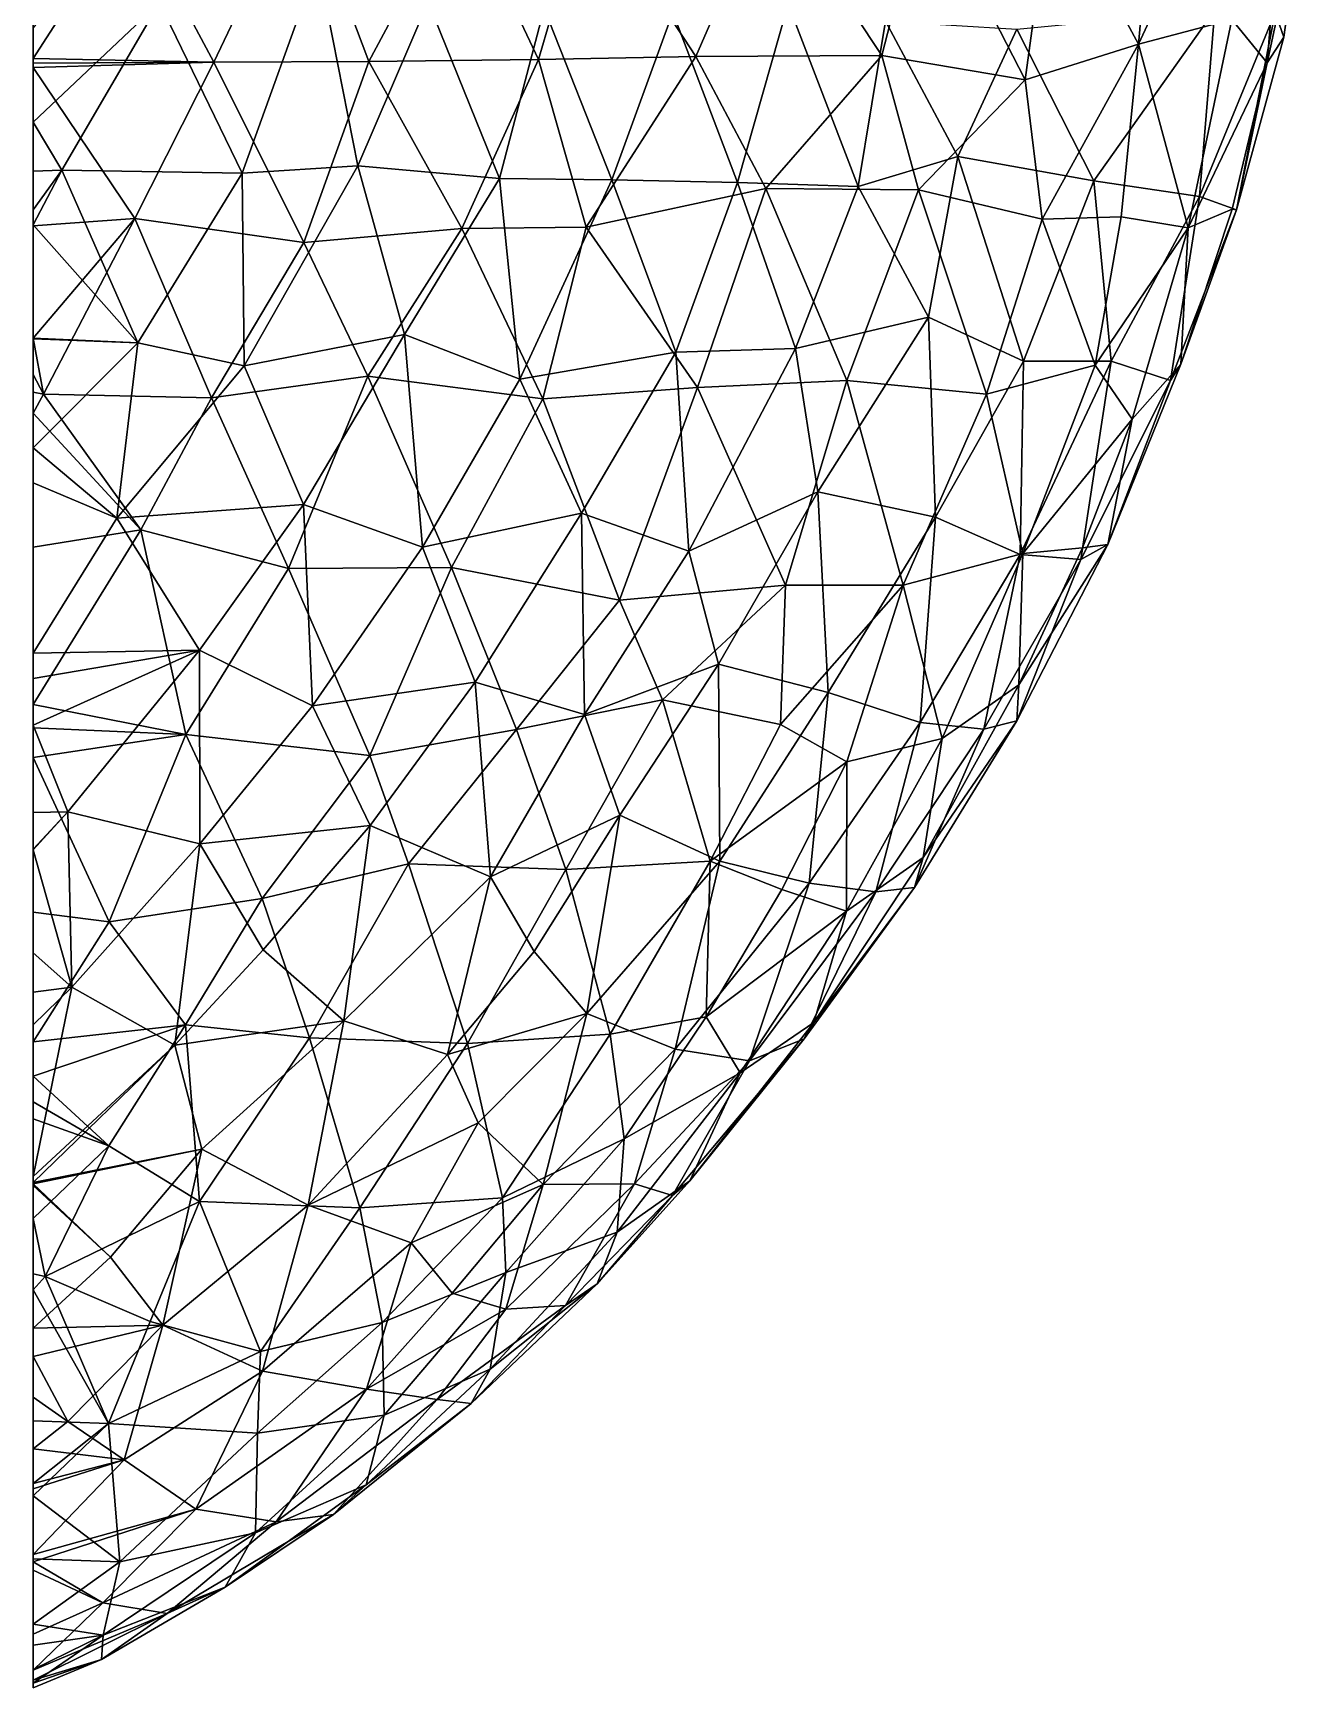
# Model space of a CAD drawing. Extents: x 373697 to 374058, y 6959904 to 6960301.
# Drawn here: x 373696.93 to 373730.78, y 6960020.69 to 6960064.76 of the extents above; entities that cross this region are included whole.
import ezdxf

# ---------------------------------------------------------------- set-up
doc = ezdxf.new("R2010")
doc.units = 0
doc.layers.add('Bht_Fk', color=7, linetype='CONTINUOUS')

msp = doc.modelspace()

# ---------------------------------------------------------------- linework, layer by layer
at = {"layer": 'Bht_Fk'}
for points in [[(373696.927, 6960056.629, 107.616), (373696.927, 6960064.897, 85.04), (373696.927, 6960087.119, 107.616)], [(373696.927, 6960069.679, 111.724), (373696.927, 6960056.629, 107.616), (373696.927, 6960087.119, 107.616)], [(373696.927, 6960067.374, 111.525), (373696.927, 6960056.629, 107.616), (373696.927, 6960069.679, 111.724)], [(373699.534, 6960068.119, 86.505), (373701.739, 6960063.981, 87.491), (373704.053, 6960068.832, 88.953)], [(373701.739, 6960063.981, 87.491), (373705.87, 6960063.998, 89.772), (373704.053, 6960068.832, 88.953)], [(373705.87, 6960063.998, 89.772), (373708.283, 6960068.506, 91.321), (373704.053, 6960068.832, 88.953)], [(373714.579, 6960064.13, 94.985), (373716.554, 6960068.662, 96.395), (373711.708, 6960068.538, 93.349)], [(373719.536, 6960064.163, 98.286), (373716.554, 6960068.662, 96.395), (373714.579, 6960064.13, 94.985)], [(373716.554, 6960068.662, 96.395), (373719.536, 6960064.163, 98.286), (373720.7, 6960068.685, 99.217)], [(373723.357, 6960063.511, 101.169), (373720.7, 6960068.685, 99.217), (373719.536, 6960064.163, 98.286)], [(373720.7, 6960068.685, 99.217), (373723.357, 6960063.511, 101.169), (373724.064, 6960068.738, 101.783)], [(373726.369, 6960064.464, 103.817), (373724.064, 6960068.738, 101.783), (373723.357, 6960063.511, 101.169)], [(373726.764, 6960068.81, 104.163), (373724.064, 6960068.738, 101.783), (373726.369, 6960064.464, 103.817)], [(373728.423, 6960068.881, 105.934), (373726.764, 6960068.81, 104.163), (373726.369, 6960064.464, 103.817)], [(373728.858, 6960065.116, 106.624), (373728.423, 6960068.881, 105.934), (373726.369, 6960064.464, 103.817)], [(373729.802, 6960063.962, 108.537), (373730.209, 6960068.959, 108.552), (373728.858, 6960065.116, 106.624)], [(373730.209, 6960068.959, 108.552), (373729.802, 6960063.962, 108.537), (373730.779, 6960068.501, 110.582)], [(373710.388, 6960064.058, 92.397), (373708.283, 6960068.506, 91.321), (373705.87, 6960063.998, 89.772)], [(373710.388, 6960064.058, 92.397), (373711.708, 6960068.538, 93.349), (373708.283, 6960068.506, 91.321)], [(373714.579, 6960064.13, 94.985), (373711.708, 6960068.538, 93.349), (373710.388, 6960064.058, 92.397)], [(373729.802, 6960063.962, 108.537), (373730.241, 6960064.648, 110.125), (373730.779, 6960068.501, 110.582)], [(373730.241, 6960064.648, 110.125), (373730.01, 6960065.303, 111.574), (373730.779, 6960068.501, 110.582)], [(373699.534, 6960068.119, 86.505), (373696.927, 6960064.081, 85.003), (373701.739, 6960063.981, 87.491)], [(373696.927, 6960064.897, 85.04), (373696.927, 6960064.081, 85.003), (373699.534, 6960068.119, 86.505)], [(373696.927, 6960065.089, 111.298), (373696.927, 6960056.629, 107.616), (373696.927, 6960067.374, 111.525)], [(373704.512, 6960066.627, 112.269), (373702.497, 6960061.023, 111.626), (373700.291, 6960065.564, 111.859)], [(373705.576, 6960061.226, 111.848), (373702.497, 6960061.023, 111.626), (373704.512, 6960066.627, 112.269)], [(373705.576, 6960061.226, 111.848), (373704.512, 6960066.627, 112.269), (373707.454, 6960065.578, 112.185)], [(373700.291, 6960065.564, 111.859), (373696.927, 6960062.382, 111.033), (373696.927, 6960065.089, 111.298)], [(373696.927, 6960062.382, 111.033), (373700.291, 6960065.564, 111.859), (373697.696, 6960061.104, 111.025)], [(373702.497, 6960061.023, 111.626), (373697.696, 6960061.104, 111.025), (373700.291, 6960065.564, 111.859)], [(373709.354, 6960060.887, 111.898), (373705.576, 6960061.226, 111.848), (373707.454, 6960065.578, 112.185)], [(373707.454, 6960065.578, 112.185), (373710.539, 6960065.416, 112.003), (373709.354, 6960060.887, 111.898)], [(373709.354, 6960060.887, 111.898), (373710.539, 6960065.416, 112.003), (373712.347, 6960060.851, 111.888)], [(373710.539, 6960065.416, 112.003), (373713.973, 6960065.307, 111.88), (373712.347, 6960060.851, 111.888)], [(373712.347, 6960060.851, 111.888), (373713.973, 6960065.307, 111.88), (373715.687, 6960060.777, 111.934)], [(373715.687, 6960060.777, 111.934), (373713.973, 6960065.307, 111.88), (373717.045, 6960065.527, 111.756)], [(373717.045, 6960065.527, 111.756), (373718.902, 6960060.673, 111.828), (373715.687, 6960060.777, 111.934)], [(373719.636, 6960065.072, 111.286), (373718.902, 6960060.673, 111.828), (373717.045, 6960065.527, 111.756)], [(373725.181, 6960060.824, 111.698), (373723.13, 6960064.865, 111.384), (373728.405, 6960065.364, 112.632)], [(373725.181, 6960060.824, 111.698), (373728.405, 6960065.364, 112.632), (373727.996, 6960060.403, 111.053)], [(373727.996, 6960060.403, 111.053), (373728.405, 6960065.364, 112.632), (373730.01, 6960065.303, 111.574)], [(373727.996, 6960060.403, 111.053), (373730.01, 6960065.303, 111.574), (373728.983, 6960060.051, 109.536)], [(373730.241, 6960064.648, 110.125), (373728.983, 6960060.051, 109.536), (373730.01, 6960065.303, 111.574)], [(373696.927, 6960062.382, 111.033), (373696.927, 6960056.629, 107.616), (373696.927, 6960065.089, 111.298)], [(373696.927, 6960056.629, 107.616), (373696.927, 6960064.081, 85.003), (373696.927, 6960064.897, 85.04)], [(373721.556, 6960061.469, 111.589), (373718.902, 6960060.673, 111.828), (373719.636, 6960065.072, 111.286)], [(373719.636, 6960065.072, 111.286), (373723.13, 6960064.865, 111.384), (373721.556, 6960061.469, 111.589)], [(373725.181, 6960060.824, 111.698), (373721.556, 6960061.469, 111.589), (373723.13, 6960064.865, 111.384)], [(373727.695, 6960059.57, 105.915), (373728.858, 6960065.116, 106.624), (373726.369, 6960064.464, 103.817)], [(373729.802, 6960063.962, 108.537), (373728.858, 6960065.116, 106.624), (373727.695, 6960059.57, 105.915)], [(373723.808, 6960059.798, 101.713), (373726.369, 6960064.464, 103.817), (373723.357, 6960063.511, 101.169)], [(373723.808, 6960059.798, 101.713), (373725.912, 6960059.868, 103.681), (373726.369, 6960064.464, 103.817)], [(373725.912, 6960059.868, 103.681), (373727.695, 6960059.57, 105.915), (373726.369, 6960064.464, 103.817)], [(373729.802, 6960063.962, 108.537), (373728.983, 6960060.051, 109.536), (373730.241, 6960064.648, 110.125)], [(373696.927, 6960063.838, 84.995), (373696.927, 6960063.957, 84.998), (373696.927, 6960064.081, 85.003)], [(373696.927, 6960056.629, 107.616), (373696.927, 6960063.838, 84.995), (373696.927, 6960064.081, 85.003)], [(373696.927, 6960064.081, 85.003), (373696.927, 6960063.957, 84.998), (373701.739, 6960063.981, 87.491)], [(373701.739, 6960063.981, 87.491), (373696.927, 6960063.957, 84.998), (373696.927, 6960063.838, 84.995)], [(373701.739, 6960063.981, 87.491), (373696.927, 6960063.838, 84.995), (373699.639, 6960059.819, 86.302)], [(373696.927, 6960056.629, 107.616), (373696.927, 6960059.625, 84.917), (373696.927, 6960063.838, 84.995)], [(373696.927, 6960063.838, 84.995), (373696.927, 6960059.625, 84.917), (373699.639, 6960059.819, 86.302)], [(373701.739, 6960063.981, 87.491), (373699.639, 6960059.819, 86.302), (373704.138, 6960059.183, 88.723)], [(373705.87, 6960063.998, 89.772), (373701.739, 6960063.981, 87.491), (373704.138, 6960059.183, 88.723)], [(373708.35, 6960059.555, 91.133), (373705.87, 6960063.998, 89.772), (373704.138, 6960059.183, 88.723)], [(373705.87, 6960063.998, 89.772), (373708.35, 6960059.555, 91.133), (373710.388, 6960064.058, 92.397)], [(373708.35, 6960059.555, 91.133), (373711.664, 6960059.588, 93.133), (373710.388, 6960064.058, 92.397)], [(373710.388, 6960064.058, 92.397), (373711.664, 6960059.588, 93.133), (373714.579, 6960064.13, 94.985)], [(373711.664, 6960059.588, 93.133), (373716.446, 6960060.616, 96.187), (373714.579, 6960064.13, 94.985)], [(373714.579, 6960064.13, 94.985), (373716.446, 6960060.616, 96.187), (373719.536, 6960064.163, 98.286)], [(373719.536, 6960064.163, 98.286), (373716.446, 6960060.616, 96.187), (373720.509, 6960060.587, 99.039)], [(373719.536, 6960064.163, 98.286), (373720.509, 6960060.587, 99.039), (373723.357, 6960063.511, 101.169)], [(373727.695, 6960059.57, 105.915), (373728.866, 6960060.07, 107.917), (373729.802, 6960063.962, 108.537)], [(373728.866, 6960060.07, 107.917), (373728.983, 6960060.051, 109.536), (373729.802, 6960063.962, 108.537)], [(373720.509, 6960060.587, 99.039), (373723.808, 6960059.798, 101.713), (373723.357, 6960063.511, 101.169)], [(373696.927, 6960061.076, 110.871), (373696.927, 6960056.629, 107.616), (373696.927, 6960062.382, 111.033)], [(373696.927, 6960061.076, 110.871), (373696.927, 6960062.382, 111.033), (373697.696, 6960061.104, 111.025)], [(373702.553, 6960055.899, 111.007), (373702.497, 6960061.023, 111.626), (373705.576, 6960061.226, 111.848)], [(373706.819, 6960056.733, 111.47), (373702.553, 6960055.899, 111.007), (373705.576, 6960061.226, 111.848)], [(373706.819, 6960056.733, 111.47), (373705.576, 6960061.226, 111.848), (373709.354, 6960060.887, 111.898)], [(373718.902, 6960060.673, 111.828), (373721.556, 6960061.469, 111.589), (373720.78, 6960057.194, 111.57)], [(373720.78, 6960057.194, 111.57), (373721.556, 6960061.469, 111.589), (373723.312, 6960056.019, 111.131)], [(373723.312, 6960056.019, 111.131), (373721.556, 6960061.469, 111.589), (373725.181, 6960060.824, 111.698)], [(373697.696, 6960061.104, 111.025), (373699.717, 6960056.509, 110.732), (373696.927, 6960059.655, 110.69)], [(373697.696, 6960061.104, 111.025), (373696.927, 6960059.655, 110.69), (373696.927, 6960060.055, 110.746)], [(373696.927, 6960061.076, 110.871), (373697.696, 6960061.104, 111.025), (373696.927, 6960060.055, 110.746)], [(373696.927, 6960060.055, 110.746), (373696.927, 6960056.629, 107.616), (373696.927, 6960061.076, 110.871)], [(373697.696, 6960061.104, 111.025), (373702.497, 6960061.023, 111.626), (373699.717, 6960056.509, 110.732)], [(373702.553, 6960055.899, 111.007), (373699.717, 6960056.509, 110.732), (373702.497, 6960061.023, 111.626)], [(373709.894, 6960055.542, 111.481), (373706.819, 6960056.733, 111.47), (373709.354, 6960060.887, 111.898)], [(373709.894, 6960055.542, 111.481), (373709.354, 6960060.887, 111.898), (373712.347, 6960060.851, 111.888)], [(373714.053, 6960056.261, 111.668), (373709.894, 6960055.542, 111.481), (373712.347, 6960060.851, 111.888)], [(373715.687, 6960060.777, 111.934), (373714.053, 6960056.261, 111.668), (373712.347, 6960060.851, 111.888)], [(373717.233, 6960056.356, 111.662), (373714.053, 6960056.261, 111.668), (373715.687, 6960060.777, 111.934)], [(373718.902, 6960060.673, 111.828), (373717.233, 6960056.356, 111.662), (373715.687, 6960060.777, 111.934)], [(373723.312, 6960056.019, 111.131), (373725.181, 6960060.824, 111.698), (373725.646, 6960056.024, 110.53)], [(373725.646, 6960056.024, 110.53), (373725.181, 6960060.824, 111.698), (373727.996, 6960060.403, 111.053)], [(373714.627, 6960055.322, 95.141), (373716.446, 6960060.616, 96.187), (373711.664, 6960059.588, 93.133)], [(373714.627, 6960055.322, 95.141), (373718.607, 6960055.508, 97.909), (373716.446, 6960060.616, 96.187)], [(373718.607, 6960055.508, 97.909), (373720.509, 6960060.587, 99.039), (373716.446, 6960060.616, 96.187)], [(373717.233, 6960056.356, 111.662), (373718.902, 6960060.673, 111.828), (373720.78, 6960057.194, 111.57)], [(373722.326, 6960055.144, 100.904), (373720.509, 6960060.587, 99.039), (373718.607, 6960055.508, 97.909)], [(373723.808, 6960059.798, 101.713), (373720.509, 6960060.587, 99.039), (373722.326, 6960055.144, 100.904)], [(373727.227, 6960055.509, 108.964), (373725.646, 6960056.024, 110.53), (373727.996, 6960060.403, 111.053)], [(373728.983, 6960060.051, 109.536), (373727.227, 6960055.509, 108.964), (373727.996, 6960060.403, 111.053)], [(373696.927, 6960059.655, 110.69), (373696.927, 6960056.629, 107.616), (373696.927, 6960060.055, 110.746)], [(373725.216, 6960055.918, 103.588), (373725.912, 6960059.868, 103.681), (373723.808, 6960059.798, 101.713)], [(373725.912, 6960059.868, 103.681), (373725.216, 6960055.918, 103.588), (373727.695, 6960059.57, 105.915)], [(373727.227, 6960055.509, 108.964), (373728.983, 6960060.051, 109.536), (373727.505, 6960055.943, 107.245)], [(373728.866, 6960060.07, 107.917), (373727.505, 6960055.943, 107.245), (373728.983, 6960060.051, 109.536)], [(373727.695, 6960059.57, 105.915), (373727.505, 6960055.943, 107.245), (373728.866, 6960060.07, 107.917)], [(373696.927, 6960059.625, 84.917), (373696.927, 6960056.629, 84.909), (373699.639, 6960059.819, 86.302)], [(373696.927, 6960056.629, 84.909), (373697.206, 6960055.144, 85.047), (373699.639, 6960059.819, 86.302)], [(373696.927, 6960056.629, 110.267), (373696.927, 6960056.629, 107.616), (373696.927, 6960059.655, 110.69)], [(373696.927, 6960059.655, 110.69), (373699.717, 6960056.509, 110.732), (373696.927, 6960056.629, 110.267)], [(373696.927, 6960056.629, 107.616), (373696.927, 6960056.629, 84.909), (373696.927, 6960059.625, 84.917)], [(373701.679, 6960055.041, 87.396), (373699.639, 6960059.819, 86.302), (373697.206, 6960055.144, 85.047)], [(373704.138, 6960059.183, 88.723), (373699.639, 6960059.819, 86.302), (373701.679, 6960055.041, 87.396)], [(373705.843, 6960055.621, 89.717), (373708.35, 6960059.555, 91.133), (373704.138, 6960059.183, 88.723)], [(373705.843, 6960055.621, 89.717), (373710.509, 6960055.021, 92.518), (373708.35, 6960059.555, 91.133)], [(373708.35, 6960059.555, 91.133), (373710.509, 6960055.021, 92.518), (373711.664, 6960059.588, 93.133)], [(373710.509, 6960055.021, 92.518), (373714.627, 6960055.322, 95.141), (373711.664, 6960059.588, 93.133)], [(373725.216, 6960055.918, 103.588), (373723.808, 6960059.798, 101.713), (373722.326, 6960055.144, 100.904)], [(373725.216, 6960055.918, 103.588), (373726.207, 6960054.476, 105.315), (373727.695, 6960059.57, 105.915)], [(373726.207, 6960054.476, 105.315), (373727.505, 6960055.943, 107.245), (373727.695, 6960059.57, 105.915)], [(373701.679, 6960055.041, 87.396), (373705.843, 6960055.621, 89.717), (373704.138, 6960059.183, 88.723)], [(373720.78, 6960057.194, 111.57), (373717.831, 6960052.538, 111.1), (373717.233, 6960056.356, 111.662)], [(373720.964, 6960051.865, 110.594), (373717.831, 6960052.538, 111.1), (373720.78, 6960057.194, 111.57)], [(373720.78, 6960057.194, 111.57), (373723.312, 6960056.019, 111.131), (373720.964, 6960051.865, 110.594)], [(373696.927, 6960043.01, 107.616), (373696.927, 6960035.843, 86.498), (373696.927, 6960056.629, 107.616)], [(373696.927, 6960056.629, 107.616), (373696.927, 6960037.897, 86.165), (373696.927, 6960041.35, 85.73)], [(373696.927, 6960041.35, 85.73), (373696.927, 6960045.467, 85.346), (373696.927, 6960056.629, 107.616)], [(373696.927, 6960056.629, 107.616), (373696.927, 6960035.843, 86.498), (373696.927, 6960036.98, 86.298)], [(373696.927, 6960056.629, 107.616), (373696.927, 6960036.98, 86.298), (373696.927, 6960037.897, 86.165)], [(373696.927, 6960045.467, 85.346), (373696.927, 6960046.258, 85.274), (373696.927, 6960056.629, 107.616)], [(373696.927, 6960046.258, 85.274), (373696.927, 6960046.882, 85.237), (373696.927, 6960056.629, 107.616)], [(373696.927, 6960046.882, 85.237), (373696.927, 6960051.069, 85.029), (373696.927, 6960056.629, 107.616)], [(373696.927, 6960056.629, 107.616), (373696.927, 6960054.639, 84.92), (373696.927, 6960055.198, 84.908)], [(373696.927, 6960055.198, 84.908), (373696.927, 6960055.667, 84.906), (373696.927, 6960056.629, 107.616)], [(373696.927, 6960056.629, 107.616), (373696.927, 6960051.069, 85.029), (373696.927, 6960054.639, 84.92)], [(373696.927, 6960055.667, 84.906), (373696.927, 6960056.629, 84.909), (373696.927, 6960056.629, 107.616)], [(373696.927, 6960044.007, 107.859), (373696.927, 6960056.629, 107.616), (373696.927, 6960046.327, 108.406)], [(373696.927, 6960046.327, 108.406), (373696.927, 6960056.629, 107.616), (373696.927, 6960047.572, 108.682)], [(373696.927, 6960047.572, 108.682), (373696.927, 6960056.629, 107.616), (373696.927, 6960048.248, 108.818)], [(373696.927, 6960052.781, 109.688), (373696.927, 6960056.629, 107.616), (373696.927, 6960053.709, 109.833)], [(373696.927, 6960053.709, 109.833), (373696.927, 6960056.629, 107.616), (373696.927, 6960056.614, 110.265)], [(373696.927, 6960056.614, 110.265), (373696.927, 6960056.629, 107.616), (373696.927, 6960056.629, 110.267)], [(373696.927, 6960048.248, 108.818), (373696.927, 6960056.629, 107.616), (373696.927, 6960052.781, 109.688)], [(373696.927, 6960043.01, 107.616), (373696.927, 6960056.629, 107.616), (373696.927, 6960044.007, 107.859)], [(373696.927, 6960056.629, 84.909), (373696.927, 6960055.667, 84.906), (373697.206, 6960055.144, 85.047)], [(373696.927, 6960056.629, 110.267), (373699.717, 6960056.509, 110.732), (373696.927, 6960056.614, 110.265)], [(373699.717, 6960056.509, 110.732), (373696.927, 6960053.709, 109.833), (373696.927, 6960056.614, 110.265)], [(373696.927, 6960053.709, 109.833), (373699.717, 6960056.509, 110.732), (373699.16, 6960051.844, 109.909)], [(373699.16, 6960051.844, 109.909), (373699.717, 6960056.509, 110.732), (373702.553, 6960055.899, 111.007)], [(373704.127, 6960052.204, 110.616), (373702.553, 6960055.899, 111.007), (373706.819, 6960056.733, 111.47)], [(373707.3, 6960051.065, 110.696), (373704.127, 6960052.204, 110.616), (373706.819, 6960056.733, 111.47)], [(373707.3, 6960051.065, 110.696), (373706.819, 6960056.733, 111.47), (373709.894, 6960055.542, 111.481)], [(373714.394, 6960050.965, 110.93), (373714.053, 6960056.261, 111.668), (373717.233, 6960056.356, 111.662)], [(373717.831, 6960052.538, 111.1), (373714.394, 6960050.965, 110.93), (373717.233, 6960056.356, 111.662)], [(373704.127, 6960052.204, 110.616), (373699.16, 6960051.844, 109.909), (373702.553, 6960055.899, 111.007)], [(373711.535, 6960051.972, 111.069), (373709.894, 6960055.542, 111.481), (373714.053, 6960056.261, 111.668)], [(373714.394, 6960050.965, 110.93), (373711.535, 6960051.972, 111.069), (373714.053, 6960056.261, 111.668)], [(373720.964, 6960051.865, 110.594), (373723.312, 6960056.019, 111.131), (373723.219, 6960050.869, 109.637)], [(373723.293, 6960050.903, 102.698), (373725.216, 6960055.918, 103.588), (373722.326, 6960055.144, 100.904)], [(373723.219, 6960050.869, 109.637), (373723.312, 6960056.019, 111.131), (373725.646, 6960056.024, 110.53)], [(373724.838, 6960050.74, 108.424), (373723.219, 6960050.869, 109.637), (373725.646, 6960056.024, 110.53)], [(373725.216, 6960055.918, 103.588), (373723.293, 6960050.903, 102.698), (373726.207, 6960054.476, 105.315)], [(373727.227, 6960055.509, 108.964), (373724.838, 6960050.74, 108.424), (373725.646, 6960056.024, 110.53)], [(373727.505, 6960055.943, 107.245), (373725.559, 6960051.141, 106.763), (373727.227, 6960055.509, 108.964)], [(373726.207, 6960054.476, 105.315), (373725.559, 6960051.141, 106.763), (373727.505, 6960055.943, 107.245)], [(373696.927, 6960055.667, 84.906), (373696.927, 6960055.198, 84.908), (373697.206, 6960055.144, 85.047)], [(373701.679, 6960055.041, 87.396), (373703.729, 6960050.497, 88.686), (373705.843, 6960055.621, 89.717)], [(373703.729, 6960050.497, 88.686), (373708.074, 6960050.525, 91.252), (373705.843, 6960055.621, 89.717)], [(373708.074, 6960050.525, 91.252), (373710.509, 6960055.021, 92.518), (373705.843, 6960055.621, 89.717)], [(373711.535, 6960051.972, 111.069), (373707.3, 6960051.065, 110.696), (373709.894, 6960055.542, 111.481)], [(373714.627, 6960055.322, 95.141), (373716.969, 6960050.052, 97.251), (373718.607, 6960055.508, 97.909)], [(373716.969, 6960050.052, 97.251), (373720.1, 6960050.06, 99.768), (373718.607, 6960055.508, 97.909)], [(373720.1, 6960050.06, 99.768), (373722.326, 6960055.144, 100.904), (373718.607, 6960055.508, 97.909)], [(373725.559, 6960051.141, 106.763), (373724.838, 6960050.74, 108.424), (373727.227, 6960055.509, 108.964)], [(373696.927, 6960055.198, 84.908), (373696.927, 6960054.639, 84.92), (373697.206, 6960055.144, 85.047)], [(373696.927, 6960054.639, 84.92), (373699.794, 6960051.534, 86.485), (373697.206, 6960055.144, 85.047)], [(373699.794, 6960051.534, 86.485), (373701.679, 6960055.041, 87.396), (373697.206, 6960055.144, 85.047)], [(373703.729, 6960050.497, 88.686), (373701.679, 6960055.041, 87.396), (373699.794, 6960051.534, 86.485)], [(373712.551, 6960049.659, 94.173), (373710.509, 6960055.021, 92.518), (373708.074, 6960050.525, 91.252)], [(373710.509, 6960055.021, 92.518), (373712.551, 6960049.659, 94.173), (373714.627, 6960055.322, 95.141)], [(373712.551, 6960049.659, 94.173), (373716.969, 6960050.052, 97.251), (373714.627, 6960055.322, 95.141)], [(373720.1, 6960050.06, 99.768), (373723.293, 6960050.903, 102.698), (373722.326, 6960055.144, 100.904)], [(373699.794, 6960051.534, 86.485), (373696.927, 6960054.639, 84.92), (373696.927, 6960051.069, 85.029)], [(373723.293, 6960050.903, 102.698), (373724.885, 6960051.047, 104.845), (373726.207, 6960054.476, 105.315)], [(373724.885, 6960051.047, 104.845), (373725.559, 6960051.141, 106.763), (373726.207, 6960054.476, 105.315)], [(373696.927, 6960053.709, 109.833), (373699.16, 6960051.844, 109.909), (373696.927, 6960052.781, 109.688)], [(373699.16, 6960051.844, 109.909), (373696.927, 6960048.248, 108.818), (373696.927, 6960052.781, 109.688)], [(373715.184, 6960047.95, 110.242), (373714.394, 6960050.965, 110.93), (373717.831, 6960052.538, 111.1)], [(373715.184, 6960047.95, 110.242), (373717.831, 6960052.538, 111.1), (373718.107, 6960047.201, 109.729)], [(373718.107, 6960047.201, 109.729), (373717.831, 6960052.538, 111.1), (373720.964, 6960051.865, 110.594)], [(373701.357, 6960048.326, 109.561), (373699.16, 6960051.844, 109.909), (373704.127, 6960052.204, 110.616)], [(373704.369, 6960046.842, 109.607), (373701.357, 6960048.326, 109.561), (373704.127, 6960052.204, 110.616)], [(373704.369, 6960046.842, 109.607), (373704.127, 6960052.204, 110.616), (373707.3, 6960051.065, 110.696)], [(373708.701, 6960047.473, 110.089), (373707.3, 6960051.065, 110.696), (373711.535, 6960051.972, 111.069)], [(373711.616, 6960046.611, 109.983), (373708.701, 6960047.473, 110.089), (373711.535, 6960051.972, 111.069)], [(373711.616, 6960046.611, 109.983), (373711.535, 6960051.972, 111.069), (373714.394, 6960050.965, 110.93)], [(373699.16, 6960051.844, 109.909), (373701.357, 6960048.326, 109.561), (373696.927, 6960048.248, 108.818)], [(373696.927, 6960046.882, 85.237), (373700.998, 6960046.076, 87.453), (373699.794, 6960051.534, 86.485)], [(373696.927, 6960051.069, 85.029), (373696.927, 6960046.882, 85.237), (373699.794, 6960051.534, 86.485)], [(373703.729, 6960050.497, 88.686), (373699.794, 6960051.534, 86.485), (373700.998, 6960046.076, 87.453)], [(373720.558, 6960046.401, 108.773), (373718.107, 6960047.201, 109.729), (373720.964, 6960051.865, 110.594)], [(373723.219, 6960050.869, 109.637), (373720.558, 6960046.401, 108.773), (373720.964, 6960051.865, 110.594)], [(373708.701, 6960047.473, 110.089), (373704.369, 6960046.842, 109.607), (373707.3, 6960051.065, 110.696)], [(373725.559, 6960051.141, 106.763), (373723.131, 6960046.443, 105.852), (373724.838, 6960050.74, 108.424)], [(373723.131, 6960046.443, 105.852), (373725.559, 6960051.141, 106.763), (373723.187, 6960047.406, 104.262)], [(373724.885, 6960051.047, 104.845), (373723.187, 6960047.406, 104.262), (373725.559, 6960051.141, 106.763)], [(373723.293, 6960050.903, 102.698), (373723.187, 6960047.406, 104.262), (373724.885, 6960051.047, 104.845)], [(373715.184, 6960047.95, 110.242), (373711.616, 6960046.611, 109.983), (373714.394, 6960050.965, 110.93)], [(373721.147, 6960045.973, 102.017), (373723.293, 6960050.903, 102.698), (373720.1, 6960050.06, 99.768)], [(373722.25, 6960046.222, 107.597), (373720.558, 6960046.401, 108.773), (373723.219, 6960050.869, 109.637)], [(373723.293, 6960050.903, 102.698), (373721.147, 6960045.973, 102.017), (373723.187, 6960047.406, 104.262)], [(373724.838, 6960050.74, 108.424), (373722.25, 6960046.222, 107.597), (373723.219, 6960050.869, 109.637)], [(373723.131, 6960046.443, 105.852), (373722.25, 6960046.222, 107.597), (373724.838, 6960050.74, 108.424)], [(373705.896, 6960045.52, 90.332), (373703.729, 6960050.497, 88.686), (373700.998, 6960046.076, 87.453)], [(373703.729, 6960050.497, 88.686), (373705.896, 6960045.52, 90.332), (373708.074, 6960050.525, 91.252)], [(373705.896, 6960045.52, 90.332), (373709.805, 6960046.215, 92.708), (373708.074, 6960050.525, 91.252)], [(373708.074, 6960050.525, 91.252), (373709.805, 6960046.215, 92.708), (373712.551, 6960049.659, 94.173)], [(373713.691, 6960047.002, 95.264), (373716.969, 6960050.052, 97.251), (373712.551, 6960049.659, 94.173)], [(373713.691, 6960047.002, 95.264), (373716.834, 6960046.342, 97.746), (373716.969, 6960050.052, 97.251)], [(373716.969, 6960050.052, 97.251), (373716.834, 6960046.342, 97.746), (373720.1, 6960050.06, 99.768)], [(373716.834, 6960046.342, 97.746), (373718.606, 6960045.355, 99.51), (373720.1, 6960050.06, 99.768)], [(373720.1, 6960050.06, 99.768), (373718.606, 6960045.355, 99.51), (373721.147, 6960045.973, 102.017)], [(373709.805, 6960046.215, 92.708), (373713.691, 6960047.002, 95.264), (373712.551, 6960049.659, 94.173)], [(373696.927, 6960047.572, 108.682), (373701.357, 6960048.326, 109.561), (373696.927, 6960046.327, 108.406)], [(373701.357, 6960048.326, 109.561), (373697.853, 6960044.025, 108.045), (373696.927, 6960046.327, 108.406)], [(373696.927, 6960048.248, 108.818), (373701.357, 6960048.326, 109.561), (373696.927, 6960047.572, 108.682)], [(373697.853, 6960044.025, 108.045), (373701.357, 6960048.326, 109.561), (373701.369, 6960043.17, 108.358)], [(373701.357, 6960048.326, 109.561), (373704.369, 6960046.842, 109.607), (373701.369, 6960043.17, 108.358)], [(373712.558, 6960043.935, 109.229), (373711.616, 6960046.611, 109.983), (373715.184, 6960047.95, 110.242)], [(373715.221, 6960042.703, 108.584), (373712.558, 6960043.935, 109.229), (373715.184, 6960047.95, 110.242)], [(373715.221, 6960042.703, 108.584), (373715.184, 6960047.95, 110.242), (373718.107, 6960047.201, 109.729)], [(373705.91, 6960043.66, 108.973), (373704.369, 6960046.842, 109.607), (373708.701, 6960047.473, 110.089)], [(373709.109, 6960042.288, 108.748), (373705.91, 6960043.66, 108.973), (373708.701, 6960047.473, 110.089)], [(373709.109, 6960042.288, 108.748), (373708.701, 6960047.473, 110.089), (373711.616, 6960046.611, 109.983)], [(373717.596, 6960042.123, 107.757), (373715.221, 6960042.703, 108.584), (373718.107, 6960047.201, 109.729)], [(373720.558, 6960046.401, 108.773), (373717.596, 6960042.123, 107.757), (373718.107, 6960047.201, 109.729)], [(373723.187, 6960047.406, 104.262), (373720.639, 6960042.808, 103.41), (373723.131, 6960046.443, 105.852)], [(373720.639, 6960042.808, 103.41), (373723.187, 6960047.406, 104.262), (373721.147, 6960045.973, 102.017)], [(373696.927, 6960046.882, 85.237), (373696.927, 6960046.258, 85.274), (373700.998, 6960046.076, 87.453)], [(373704.369, 6960046.842, 109.607), (373705.91, 6960043.66, 108.973), (373701.369, 6960043.17, 108.358)], [(373709.109, 6960042.288, 108.748), (373711.616, 6960046.611, 109.983), (373712.558, 6960043.935, 109.229)], [(373709.805, 6960046.215, 92.708), (373711.119, 6960042.481, 94.144), (373713.691, 6960047.002, 95.264)], [(373711.119, 6960042.481, 94.144), (373714.965, 6960042.707, 97.023), (373713.691, 6960047.002, 95.264)], [(373714.965, 6960042.707, 97.023), (373716.834, 6960046.342, 97.746), (373713.691, 6960047.002, 95.264)], [(373697.853, 6960044.025, 108.045), (373696.927, 6960044.007, 107.859), (373696.927, 6960046.327, 108.406)], [(373696.927, 6960046.258, 85.274), (373696.927, 6960045.467, 85.346), (373700.998, 6960046.076, 87.453)], [(373705.896, 6960045.52, 90.332), (373706.929, 6960042.639, 91.309), (373709.805, 6960046.215, 92.708)], [(373709.805, 6960046.215, 92.708), (373706.929, 6960042.639, 91.309), (373711.119, 6960042.481, 94.144)], [(373714.965, 6960042.707, 97.023), (373718.606, 6960045.355, 99.51), (373716.834, 6960046.342, 97.746)], [(373719.38, 6960041.893, 106.621), (373717.596, 6960042.123, 107.757), (373720.558, 6960046.401, 108.773)], [(373722.25, 6960046.222, 107.597), (373719.38, 6960041.893, 106.621), (373720.558, 6960046.401, 108.773)], [(373720.403, 6960042.008, 104.945), (373719.38, 6960041.893, 106.621), (373722.25, 6960046.222, 107.597)], [(373723.131, 6960046.443, 105.852), (373720.403, 6960042.008, 104.945), (373722.25, 6960046.222, 107.597)], [(373720.639, 6960042.808, 103.41), (373720.403, 6960042.008, 104.945), (373723.131, 6960046.443, 105.852)], [(373696.927, 6960045.467, 85.346), (373698.958, 6960041.091, 86.82), (373700.998, 6960046.076, 87.453)], [(373703.032, 6960041.709, 89.045), (373700.998, 6960046.076, 87.453), (373698.958, 6960041.091, 86.82)], [(373703.032, 6960041.709, 89.045), (373705.896, 6960045.52, 90.332), (373700.998, 6960046.076, 87.453)], [(373721.147, 6960045.973, 102.017), (373718.597, 6960041.373, 101.16), (373720.639, 6960042.808, 103.41)], [(373718.606, 6960045.355, 99.51), (373718.597, 6960041.373, 101.16), (373721.147, 6960045.973, 102.017)], [(373696.927, 6960041.35, 85.73), (373698.958, 6960041.091, 86.82), (373696.927, 6960045.467, 85.346)], [(373706.929, 6960042.639, 91.309), (373705.896, 6960045.52, 90.332), (373703.032, 6960041.709, 89.045)], [(373714.965, 6960042.707, 97.023), (373716.876, 6960041.955, 98.924), (373718.606, 6960045.355, 99.51)], [(373716.876, 6960041.955, 98.924), (373718.597, 6960041.373, 101.16), (373718.606, 6960045.355, 99.51)], [(373696.927, 6960043.01, 107.616), (373697.853, 6960044.025, 108.045), (373697.956, 6960039.349, 106.789)], [(373696.927, 6960043.025, 107.62), (373697.853, 6960044.025, 108.045), (373696.927, 6960043.01, 107.616)], [(373696.927, 6960043.025, 107.62), (373696.927, 6960044.007, 107.859), (373697.853, 6960044.025, 108.045)], [(373696.927, 6960043.025, 107.62), (373696.927, 6960043.01, 107.616), (373696.927, 6960044.007, 107.859)], [(373701.369, 6960043.17, 108.358), (373697.956, 6960039.349, 106.789), (373697.853, 6960044.025, 108.045)], [(373705.91, 6960043.66, 108.973), (373703.054, 6960040.349, 107.781), (373701.369, 6960043.17, 108.358)], [(373703.054, 6960040.349, 107.781), (373705.91, 6960043.66, 108.973), (373705.206, 6960038.453, 107.346)], [(373705.91, 6960043.66, 108.973), (373709.109, 6960042.288, 108.748), (373705.206, 6960038.453, 107.346)], [(373712.558, 6960043.935, 109.229), (373710.278, 6960040.299, 108.096), (373709.109, 6960042.288, 108.748)], [(373711.682, 6960038.655, 107.355), (373710.278, 6960040.299, 108.096), (373712.558, 6960043.935, 109.229)], [(373715.221, 6960042.703, 108.584), (373711.682, 6960038.655, 107.355), (373712.558, 6960043.935, 109.229)], [(373697.956, 6960039.349, 106.789), (373701.369, 6960043.17, 108.358), (373700.704, 6960037.81, 106.702)], [(373701.369, 6960043.17, 108.358), (373703.054, 6960040.349, 107.781), (373700.704, 6960037.81, 106.702)], [(373696.927, 6960043.01, 107.616), (373696.927, 6960040.267, 106.869), (373696.927, 6960035.843, 86.498)], [(373697.956, 6960039.349, 106.789), (373696.927, 6960040.267, 106.869), (373696.927, 6960043.01, 107.616)], [(373712.303, 6960038.104, 96.093), (373714.965, 6960042.707, 97.023), (373711.119, 6960042.481, 94.144)], [(373711.682, 6960038.655, 107.355), (373715.221, 6960042.703, 108.584), (373714.032, 6960037.697, 106.434)], [(373714.855, 6960038.559, 98.255), (373714.965, 6960042.707, 97.023), (373712.303, 6960038.104, 96.093)], [(373714.032, 6960037.697, 106.434), (373715.221, 6960042.703, 108.584), (373717.596, 6960042.123, 107.757)], [(373714.965, 6960042.707, 97.023), (373714.855, 6960038.559, 98.255), (373716.876, 6960041.955, 98.924)], [(373720.639, 6960042.808, 103.41), (373717.728, 6960038.411, 102.459), (373720.403, 6960042.008, 104.945)], [(373717.728, 6960038.411, 102.459), (373720.639, 6960042.808, 103.41), (373718.597, 6960041.373, 101.16)], [(373704.294, 6960038.002, 90.381), (373706.929, 6960042.639, 91.309), (373703.032, 6960041.709, 89.045)], [(373708.5, 6960037.853, 93.216), (373706.929, 6960042.639, 91.309), (373704.294, 6960038.002, 90.381)], [(373709.109, 6960042.288, 108.748), (373707.964, 6960037.562, 107.091), (373705.206, 6960038.453, 107.346)], [(373708.5, 6960037.853, 93.216), (373711.119, 6960042.481, 94.144), (373706.929, 6960042.639, 91.309)], [(373710.278, 6960040.299, 108.096), (373707.964, 6960037.562, 107.091), (373709.109, 6960042.288, 108.748)], [(373712.303, 6960038.104, 96.093), (373711.119, 6960042.481, 94.144), (373708.5, 6960037.853, 93.216)], [(373716.015, 6960037.386, 105.254), (373714.032, 6960037.697, 106.434), (373717.596, 6960042.123, 107.757)], [(373716.876, 6960041.955, 98.924), (373714.855, 6960038.559, 98.255), (373718.597, 6960041.373, 101.16)], [(373719.38, 6960041.893, 106.621), (373716.015, 6960037.386, 105.254), (373717.596, 6960042.123, 107.757)], [(373717.47, 6960037.974, 104.086), (373716.015, 6960037.386, 105.254), (373719.38, 6960041.893, 106.621)], [(373720.403, 6960042.008, 104.945), (373717.47, 6960037.974, 104.086), (373719.38, 6960041.893, 106.621)], [(373717.728, 6960038.411, 102.459), (373717.47, 6960037.974, 104.086), (373720.403, 6960042.008, 104.945)], [(373696.927, 6960041.35, 85.73), (373696.927, 6960037.897, 86.165), (373698.958, 6960041.091, 86.82)], [(373698.958, 6960041.091, 86.82), (373700.987, 6960038.35, 88.336), (373703.032, 6960041.709, 89.045)], [(373704.294, 6960038.002, 90.381), (373703.032, 6960041.709, 89.045), (373700.987, 6960038.35, 88.336)], [(373714.855, 6960038.559, 98.255), (373715.763, 6960037.07, 100.204), (373718.597, 6960041.373, 101.16)], [(373718.597, 6960041.373, 101.16), (373715.763, 6960037.07, 100.204), (373717.728, 6960038.411, 102.459)], [(373696.927, 6960037.897, 86.165), (373700.987, 6960038.35, 88.336), (373698.958, 6960041.091, 86.82)], [(373696.927, 6960035.843, 86.498), (373696.927, 6960040.267, 106.869), (373696.927, 6960039.223, 106.554)], [(373697.956, 6960039.349, 106.789), (373696.927, 6960039.223, 106.554), (373696.927, 6960040.267, 106.869)], [(373703.054, 6960040.349, 107.781), (373705.206, 6960038.453, 107.346), (373700.704, 6960037.81, 106.702)], [(373711.682, 6960038.655, 107.355), (373707.964, 6960037.562, 107.091), (373710.278, 6960040.299, 108.096)], [(373696.927, 6960038.352, 106.292), (373696.927, 6960039.223, 106.554), (373697.956, 6960039.349, 106.789)], [(373696.927, 6960034.309, 104.94), (373696.927, 6960038.352, 106.292), (373697.956, 6960039.349, 106.789)], [(373696.927, 6960034.309, 104.94), (373697.956, 6960039.349, 106.789), (373700.704, 6960037.81, 106.702)], [(373696.927, 6960035.843, 86.498), (373696.927, 6960039.223, 106.554), (373696.927, 6960038.352, 106.292)], [(373696.927, 6960035.843, 86.498), (373696.927, 6960038.352, 106.292), (373696.927, 6960034.309, 104.94)], [(373696.927, 6960036.98, 86.298), (373698.942, 6960035.126, 87.712), (373700.987, 6960038.35, 88.336)], [(373700.987, 6960038.35, 88.336), (373696.927, 6960037.897, 86.165), (373696.927, 6960036.98, 86.298)], [(373701.364, 6960033.643, 89.468), (373700.987, 6960038.35, 88.336), (373698.942, 6960035.126, 87.712)], [(373705.206, 6960038.453, 107.346), (373701.424, 6960035.038, 105.793), (373700.704, 6960037.81, 106.702)], [(373701.364, 6960033.643, 89.468), (373704.294, 6960038.002, 90.381), (373700.987, 6960038.35, 88.336)], [(373704.251, 6960033.548, 105.36), (373701.424, 6960035.038, 105.793), (373705.206, 6960038.453, 107.346)], [(373705.206, 6960038.453, 107.346), (373707.964, 6960037.562, 107.091), (373704.251, 6960033.548, 105.36)], [(373707.964, 6960037.562, 107.091), (373711.682, 6960038.655, 107.355), (373708.78, 6960035.742, 106.28)], [(373711.682, 6960038.655, 107.355), (373710.512, 6960034.099, 105.177), (373708.78, 6960035.742, 106.28)], [(373714.032, 6960037.697, 106.434), (373710.512, 6960034.099, 105.177), (373711.682, 6960038.655, 107.355)], [(373712.676, 6960035.31, 97.544), (373714.855, 6960038.559, 98.255), (373712.303, 6960038.104, 96.093)], [(373714.855, 6960038.559, 98.255), (373712.676, 6960035.31, 97.544), (373715.763, 6960037.07, 100.204)], [(373717.728, 6960038.411, 102.459), (373714.42, 6960034.195, 101.399), (373717.47, 6960037.974, 104.086)], [(373714.42, 6960034.195, 101.399), (373717.728, 6960038.411, 102.459), (373715.763, 6960037.07, 100.204)], [(373696.927, 6960034.147, 104.885), (373696.927, 6960034.309, 104.94), (373700.704, 6960037.81, 106.702)], [(373701.424, 6960035.038, 105.793), (373696.927, 6960034.147, 104.885), (373700.704, 6960037.81, 106.702)], [(373705.628, 6960033.476, 92.312), (373704.294, 6960038.002, 90.381), (373701.364, 6960033.643, 89.468)], [(373705.628, 6960033.476, 92.312), (373708.5, 6960037.853, 93.216), (373704.294, 6960038.002, 90.381)], [(373709.428, 6960033.738, 95.203), (373708.5, 6960037.853, 93.216), (373705.628, 6960033.476, 92.312)], [(373709.428, 6960033.738, 95.203), (373712.303, 6960038.104, 96.093), (373708.5, 6960037.853, 93.216)], [(373712.676, 6960035.31, 97.544), (373712.303, 6960038.104, 96.093), (373709.428, 6960033.738, 95.203)], [(373717.47, 6960037.974, 104.086), (373713.962, 6960033.803, 102.748), (373716.015, 6960037.386, 105.254)], [(373714.42, 6960034.195, 101.399), (373713.962, 6960033.803, 102.748), (373717.47, 6960037.974, 104.086)], [(373707.964, 6960037.562, 107.091), (373708.78, 6960035.742, 106.28), (373704.251, 6960033.548, 105.36)], [(373712.951, 6960034.118, 104.28), (373710.512, 6960034.099, 105.177), (373714.032, 6960037.697, 106.434)], [(373716.015, 6960037.386, 105.254), (373712.951, 6960034.118, 104.28), (373714.032, 6960037.697, 106.434)], [(373713.962, 6960033.803, 102.748), (373712.951, 6960034.118, 104.28), (373716.015, 6960037.386, 105.254)], [(373696.927, 6960035.843, 86.498), (373696.927, 6960036.297, 86.406), (373696.927, 6960036.98, 86.298)], [(373696.927, 6960036.98, 86.298), (373696.927, 6960036.297, 86.406), (373698.942, 6960035.126, 87.712)], [(373712.485, 6960032.832, 99.121), (373715.763, 6960037.07, 100.204), (373712.676, 6960035.31, 97.544)], [(373714.42, 6960034.195, 101.399), (373715.763, 6960037.07, 100.204), (373712.485, 6960032.832, 99.121)], [(373696.927, 6960036.297, 86.406), (373696.927, 6960035.843, 86.498), (373698.942, 6960035.126, 87.712)], [(373696.927, 6960034.069, 104.856), (373696.927, 6960035.843, 86.498), (373696.927, 6960034.309, 104.94)], [(373696.927, 6960035.843, 86.498), (373696.927, 6960034.069, 104.856), (373696.927, 6960033.194, 87.031)], [(373696.927, 6960035.843, 86.498), (373696.927, 6960033.194, 87.031), (373698.942, 6960035.126, 87.712)], [(373708.78, 6960035.742, 106.28), (373706.999, 6960032.548, 104.787), (373704.251, 6960033.548, 105.36)], [(373708.78, 6960035.742, 106.28), (373710.512, 6960034.099, 105.177), (373706.999, 6960032.548, 104.787)], [(373712.676, 6960035.31, 97.544), (373709.428, 6960033.738, 95.203), (373709.52, 6960031.757, 96.264)], [(373712.485, 6960032.832, 99.121), (373712.676, 6960035.31, 97.544), (373709.52, 6960031.757, 96.264)], [(373696.927, 6960033.194, 87.031), (373697.253, 6960031.645, 87.515), (373698.942, 6960035.126, 87.712)], [(373701.424, 6960035.038, 105.793), (373698.991, 6960032.164, 104.383), (373696.927, 6960034.116, 104.874)], [(373701.424, 6960035.038, 105.793), (373696.927, 6960034.116, 104.874), (373696.927, 6960034.147, 104.885)], [(373701.364, 6960033.643, 89.468), (373698.942, 6960035.126, 87.712), (373697.253, 6960031.645, 87.515)], [(373701.424, 6960035.038, 105.793), (373700.379, 6960030.348, 103.674), (373698.991, 6960032.164, 104.383)], [(373704.251, 6960033.548, 105.36), (373700.379, 6960030.348, 103.674), (373701.424, 6960035.038, 105.793)], [(373696.927, 6960034.147, 104.885), (373696.927, 6960034.069, 104.856), (373696.927, 6960034.309, 104.94)], [(373696.927, 6960034.116, 104.874), (373696.927, 6960034.069, 104.856), (373696.927, 6960034.147, 104.885)], [(373696.927, 6960034.069, 104.856), (373696.927, 6960034.116, 104.874), (373698.991, 6960032.164, 104.383)], [(373696.927, 6960034.069, 104.856), (373696.927, 6960030.275, 103.27), (373696.927, 6960033.194, 87.031)], [(373696.927, 6960030.275, 103.27), (373696.927, 6960034.069, 104.856), (373698.991, 6960032.164, 104.383)], [(373710.512, 6960034.099, 105.177), (373708.089, 6960031.207, 103.815), (373706.999, 6960032.548, 104.787)], [(373710.512, 6960034.099, 105.177), (373709.517, 6960030.78, 102.971), (373708.089, 6960031.207, 103.815)], [(373709.517, 6960030.78, 102.971), (373710.512, 6960034.099, 105.177), (373712.951, 6960034.118, 104.28)], [(373712.951, 6960034.118, 104.28), (373711.109, 6960030.875, 101.659), (373709.517, 6960030.78, 102.971)], [(373712.951, 6960034.118, 104.28), (373713.962, 6960033.803, 102.748), (373711.109, 6960030.875, 101.659)], [(373711.954, 6960031.452, 100.62), (373714.42, 6960034.195, 101.399), (373712.485, 6960032.832, 99.121)], [(373714.42, 6960034.195, 101.399), (373711.954, 6960031.452, 100.62), (373713.962, 6960033.803, 102.748)], [(373700.05, 6960030.445, 89.482), (373701.364, 6960033.643, 89.468), (373697.253, 6960031.645, 87.515)], [(373702.988, 6960029.651, 91.726), (373701.364, 6960033.643, 89.468), (373700.05, 6960030.445, 89.482)], [(373703.034, 6960029.129, 103.078), (373700.379, 6960030.348, 103.674), (373704.251, 6960033.548, 105.36)], [(373702.988, 6960029.651, 91.726), (373705.628, 6960033.476, 92.312), (373701.364, 6960033.643, 89.468)], [(373706.226, 6960030.426, 93.874), (373705.628, 6960033.476, 92.312), (373702.988, 6960029.651, 91.726)], [(373706.999, 6960032.548, 104.787), (373703.034, 6960029.129, 103.078), (373704.251, 6960033.548, 105.36)], [(373706.226, 6960030.426, 93.874), (373709.428, 6960033.738, 95.203), (373705.628, 6960033.476, 92.312)], [(373709.52, 6960031.757, 96.264), (373709.428, 6960033.738, 95.203), (373706.226, 6960030.426, 93.874)], [(373713.962, 6960033.803, 102.748), (373711.954, 6960031.452, 100.62), (373711.109, 6960030.875, 101.659)], [(373696.927, 6960033.194, 87.031), (373696.927, 6960030.275, 103.27), (373696.927, 6960031.721, 87.325)], [(373696.927, 6960031.721, 87.325), (373697.253, 6960031.645, 87.515), (373696.927, 6960033.194, 87.031)], [(373703.034, 6960029.129, 103.078), (373706.999, 6960032.548, 104.787), (373705.806, 6960028.645, 102.396)], [(373706.999, 6960032.548, 104.787), (373708.089, 6960031.207, 103.815), (373705.806, 6960028.645, 102.396)], [(373712.485, 6960032.832, 99.121), (373709.52, 6960031.757, 96.264), (373709.106, 6960029.182, 98.053)], [(373712.485, 6960032.832, 99.121), (373709.106, 6960029.182, 98.053), (373711.954, 6960031.452, 100.62)], [(373698.991, 6960032.164, 104.383), (373700.379, 6960030.348, 103.674), (373696.927, 6960030.275, 103.27)], [(373696.927, 6960030.275, 103.27), (373696.927, 6960031.292, 87.434), (373696.927, 6960031.721, 87.325)], [(373696.927, 6960031.721, 87.325), (373696.927, 6960031.292, 87.434), (373697.253, 6960031.645, 87.515)], [(373697.253, 6960031.645, 87.515), (373696.927, 6960031.292, 87.434), (373698.933, 6960027.731, 89.704)], [(373698.933, 6960027.731, 89.704), (373700.05, 6960030.445, 89.482), (373697.253, 6960031.645, 87.515)], [(373706.282, 6960027.954, 95.438), (373709.52, 6960031.757, 96.264), (373706.226, 6960030.426, 93.874)], [(373709.106, 6960029.182, 98.053), (373709.52, 6960031.757, 96.264), (373706.282, 6960027.954, 95.438)], [(373696.927, 6960028.437, 102.39), (373696.927, 6960027.802, 88.511), (373696.927, 6960031.292, 87.434)], [(373696.927, 6960030.275, 103.27), (373696.927, 6960029.513, 102.91), (373696.927, 6960031.292, 87.434)], [(373696.927, 6960029.513, 102.91), (373696.927, 6960028.437, 102.39), (373696.927, 6960031.292, 87.434)], [(373698.933, 6960027.731, 89.704), (373696.927, 6960031.292, 87.434), (373696.927, 6960027.802, 88.511)], [(373708.089, 6960031.207, 103.815), (373709.517, 6960030.78, 102.971), (373705.806, 6960028.645, 102.396)], [(373711.109, 6960030.875, 101.659), (373711.954, 6960031.452, 100.62), (373708.593, 6960028.265, 99.638)], [(373711.954, 6960031.452, 100.62), (373709.106, 6960029.182, 98.053), (373708.593, 6960028.265, 99.638)], [(373709.517, 6960030.78, 102.971), (373707.69, 6960028.371, 101.321), (373705.806, 6960028.645, 102.396)], [(373709.517, 6960030.78, 102.971), (373711.109, 6960030.875, 101.659), (373707.69, 6960028.371, 101.321)], [(373711.109, 6960030.875, 101.659), (373708.593, 6960028.265, 99.638), (373707.69, 6960028.371, 101.321)], [(373697.852, 6960027.783, 102.17), (373696.927, 6960029.513, 102.91), (373700.379, 6960030.348, 103.674)], [(373696.927, 6960029.513, 102.91), (373696.927, 6960030.275, 103.27), (373700.379, 6960030.348, 103.674)], [(373700.379, 6960030.348, 103.674), (373699.355, 6960026.765, 101.651), (373697.852, 6960027.783, 102.17)], [(373702.988, 6960029.651, 91.726), (373700.05, 6960030.445, 89.482), (373698.933, 6960027.731, 89.704)], [(373703.034, 6960029.129, 103.078), (373699.355, 6960026.765, 101.651), (373700.379, 6960030.348, 103.674)], [(373706.226, 6960030.426, 93.874), (373702.988, 6960029.651, 91.726), (373702.908, 6960027.477, 92.634)], [(373706.282, 6960027.954, 95.438), (373706.226, 6960030.426, 93.874), (373702.908, 6960027.477, 92.634)], [(373697.852, 6960027.783, 102.17), (373696.927, 6960028.437, 102.39), (373696.927, 6960029.513, 102.91)], [(373702.908, 6960027.477, 92.634), (373702.988, 6960029.651, 91.726), (373698.933, 6960027.731, 89.704)], [(373703.034, 6960029.129, 103.078), (373701.26, 6960025.452, 100.612), (373699.355, 6960026.765, 101.651)], [(373705.806, 6960028.645, 102.396), (373701.26, 6960025.452, 100.612), (373703.034, 6960029.129, 103.078)], [(373709.106, 6960029.182, 98.053), (373705.801, 6960026.098, 97.022), (373708.593, 6960028.265, 99.638)], [(373709.106, 6960029.182, 98.053), (373706.282, 6960027.954, 95.438), (373705.801, 6960026.098, 97.022)], [(373705.806, 6960028.645, 102.396), (373703.398, 6960025.113, 99.686), (373701.26, 6960025.452, 100.612)], [(373707.69, 6960028.371, 101.321), (373703.398, 6960025.113, 99.686), (373705.806, 6960028.645, 102.396)], [(373696.927, 6960028.437, 102.39), (373696.927, 6960027.06, 101.652), (373696.927, 6960027.802, 88.511)], [(373696.927, 6960027.06, 101.652), (373696.927, 6960028.437, 102.39), (373697.852, 6960027.783, 102.17)], [(373707.69, 6960028.371, 101.321), (373704.93, 6960025.312, 98.376), (373703.398, 6960025.113, 99.686)], [(373708.593, 6960028.265, 99.638), (373704.93, 6960025.312, 98.376), (373707.69, 6960028.371, 101.321)], [(373705.801, 6960026.098, 97.022), (373704.93, 6960025.312, 98.376), (373708.593, 6960028.265, 99.638)], [(373696.927, 6960027.06, 101.652), (373696.927, 6960026.14, 101.082), (373696.927, 6960027.802, 88.511)], [(373696.927, 6960026.14, 101.082), (373696.927, 6960026.14, 89.149), (373696.927, 6960027.802, 88.511)], [(373696.927, 6960027.802, 88.511), (373696.927, 6960026.14, 89.149), (373698.933, 6960027.731, 89.704)], [(373699.355, 6960026.765, 101.651), (373696.927, 6960027.06, 101.652), (373697.852, 6960027.783, 102.17)], [(373696.927, 6960026.14, 89.149), (373696.927, 6960025.811, 89.275), (373698.933, 6960027.731, 89.704)], [(373698.933, 6960027.731, 89.704), (373696.927, 6960025.811, 89.275), (373699.242, 6960024.052, 91.759)], [(373699.242, 6960024.052, 91.759), (373702.908, 6960027.477, 92.634), (373698.933, 6960027.731, 89.704)], [(373702.856, 6960024.822, 94.512), (373706.282, 6960027.954, 95.438), (373702.908, 6960027.477, 92.634)], [(373706.282, 6960027.954, 95.438), (373702.856, 6960024.822, 94.512), (373705.801, 6960026.098, 97.022)], [(373702.856, 6960024.822, 94.512), (373702.908, 6960027.477, 92.634), (373699.242, 6960024.052, 91.759)], [(373699.355, 6960026.765, 101.651), (373696.927, 6960026.14, 101.082), (373696.927, 6960027.06, 101.652)], [(373699.355, 6960026.765, 101.651), (373696.927, 6960025.997, 100.993), (373696.927, 6960026.14, 101.082)], [(373696.927, 6960024.248, 99.845), (373696.927, 6960025.997, 100.993), (373699.355, 6960026.765, 101.651)], [(373701.26, 6960025.452, 100.612), (373696.927, 6960024.248, 99.845), (373699.355, 6960026.765, 101.651)], [(373696.927, 6960026.14, 101.082), (373696.927, 6960025.997, 100.993), (373696.927, 6960026.14, 89.149)], [(373696.927, 6960026.14, 89.149), (373696.927, 6960024.248, 99.845), (373696.927, 6960025.811, 89.275)], [(373696.927, 6960025.997, 100.993), (373696.927, 6960024.248, 99.845), (373696.927, 6960026.14, 89.149)], [(373705.801, 6960026.098, 97.022), (373702.856, 6960024.822, 94.512), (373702.047, 6960023.378, 95.861)], [(373704.93, 6960025.312, 98.376), (373705.801, 6960026.098, 97.022), (373702.047, 6960023.378, 95.861)], [(373696.927, 6960024.248, 99.845), (373696.927, 6960023.826, 99.503), (373696.927, 6960025.811, 89.275)], [(373696.927, 6960023.826, 99.503), (373696.927, 6960024.128, 90.117), (373696.927, 6960025.811, 89.275)], [(373696.927, 6960025.811, 89.275), (373696.927, 6960024.128, 90.117), (373699.242, 6960024.052, 91.759)], [(373696.927, 6960024.048, 99.696), (373701.26, 6960025.452, 100.612), (373698.787, 6960022.96, 98.616)], [(373701.26, 6960025.452, 100.612), (373696.927, 6960024.048, 99.696), (373696.927, 6960024.248, 99.845)], [(373698.787, 6960022.96, 98.616), (373701.26, 6960025.452, 100.612), (373703.398, 6960025.113, 99.686)], [(373703.398, 6960025.113, 99.686), (373700.495, 6960022.675, 97.46), (373698.787, 6960022.96, 98.616)], [(373700.495, 6960022.675, 97.46), (373703.398, 6960025.113, 99.686), (373704.93, 6960025.312, 98.376)], [(373704.93, 6960025.312, 98.376), (373702.047, 6960023.378, 95.861), (373700.495, 6960022.675, 97.46)], [(373698.792, 6960022.098, 93.216), (373702.856, 6960024.822, 94.512), (373699.242, 6960024.052, 91.759)], [(373702.047, 6960023.378, 95.861), (373702.856, 6960024.822, 94.512), (373698.792, 6960022.098, 93.216)], [(373696.927, 6960024.048, 99.696), (373696.927, 6960023.826, 99.503), (373696.927, 6960024.248, 99.845)], [(373696.927, 6960023.826, 99.503), (373696.927, 6960022.126, 97.877), (373696.927, 6960024.128, 90.117)], [(373696.927, 6960022.126, 97.877), (373696.927, 6960022.394, 91.278), (373696.927, 6960024.128, 90.117)], [(373696.927, 6960024.128, 90.117), (373696.927, 6960022.394, 91.278), (373699.242, 6960024.052, 91.759)], [(373699.242, 6960024.052, 91.759), (373696.927, 6960022.394, 91.278), (373698.792, 6960022.098, 93.216)], [(373696.927, 6960023.826, 99.503), (373696.927, 6960024.048, 99.696), (373698.787, 6960022.96, 98.616)], [(373696.927, 6960022.126, 97.877), (373696.927, 6960023.826, 99.503), (373698.787, 6960022.96, 98.616)], [(373702.047, 6960023.378, 95.861), (373698.753, 6960021.447, 94.898), (373700.495, 6960022.675, 97.46)], [(373698.792, 6960022.098, 93.216), (373698.753, 6960021.447, 94.898), (373702.047, 6960023.378, 95.861)], [(373696.927, 6960022.126, 97.877), (373698.787, 6960022.96, 98.616), (373696.927, 6960021.166, 96.437)], [(373698.787, 6960022.96, 98.616), (373700.495, 6960022.675, 97.46), (373696.927, 6960021.166, 96.437)], [(373700.495, 6960022.675, 97.46), (373698.753, 6960021.447, 94.898), (373696.927, 6960020.903, 96.008)], [(373696.927, 6960020.903, 96.008), (373696.927, 6960021.166, 96.437), (373700.495, 6960022.675, 97.46)], [(373696.927, 6960022.126, 97.877), (373696.927, 6960021.166, 96.437), (373696.927, 6960022.394, 91.278)], [(373696.927, 6960022.394, 91.278), (373696.927, 6960021.166, 96.437), (373696.927, 6960021.835, 91.81)], [(373698.792, 6960022.098, 93.216), (373696.927, 6960022.394, 91.278), (373696.927, 6960021.835, 91.81)], [(373696.927, 6960021.835, 91.81), (373696.927, 6960021.179, 92.673), (373698.792, 6960022.098, 93.216)], [(373696.927, 6960021.179, 92.673), (373696.927, 6960020.821, 93.633), (373698.792, 6960022.098, 93.216)], [(373698.753, 6960021.447, 94.898), (373698.792, 6960022.098, 93.216), (373696.927, 6960020.821, 93.633)], [(373696.927, 6960020.821, 93.633), (373696.927, 6960021.179, 92.673), (373696.927, 6960021.835, 91.81)], [(373696.927, 6960021.166, 96.437), (373696.927, 6960020.821, 93.633), (373696.927, 6960021.835, 91.81)], [(373696.927, 6960020.821, 93.633), (373696.927, 6960020.693, 94.346), (373698.753, 6960021.447, 94.898)], [(373696.927, 6960020.693, 94.346), (373696.927, 6960020.818, 95.573), (373698.753, 6960021.447, 94.898)], [(373696.927, 6960020.818, 95.573), (373696.927, 6960020.903, 96.008), (373698.753, 6960021.447, 94.898)], [(373696.927, 6960021.166, 96.437), (373696.927, 6960020.818, 95.573), (373696.927, 6960020.821, 93.633)], [(373696.927, 6960020.903, 96.008), (373696.927, 6960020.818, 95.573), (373696.927, 6960021.166, 96.437)], [(373696.927, 6960020.818, 95.573), (373696.927, 6960020.693, 94.346), (373696.927, 6960020.821, 93.633)]]:
    msp.add_3dface(points, dxfattribs=at)

doc.saveas('drawing.dxf')
